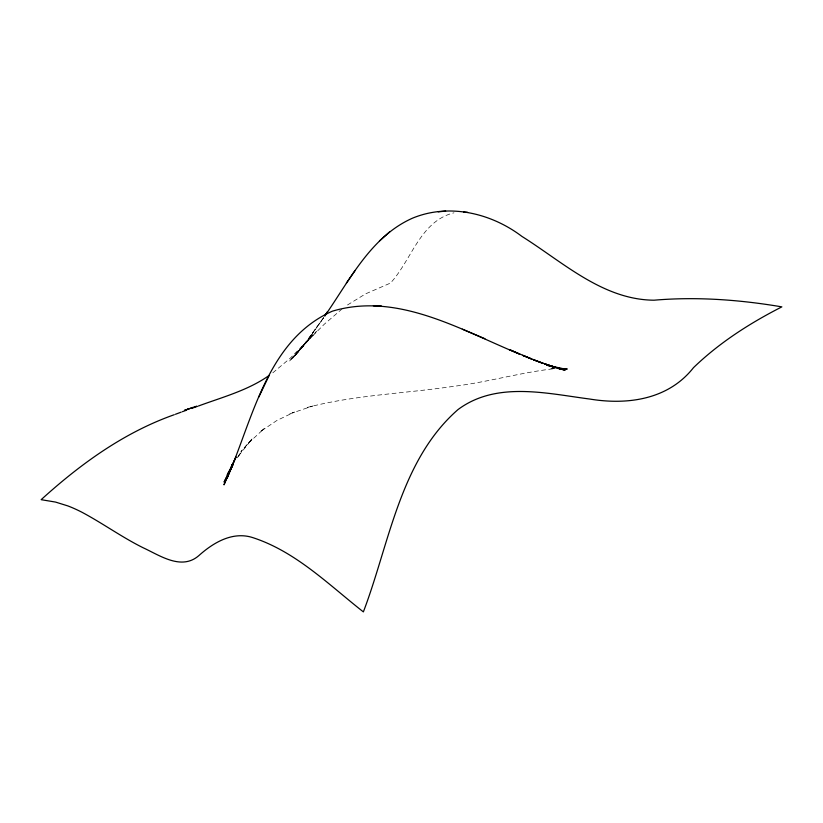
<?xml version="1.0" encoding="UTF-8"?>
<svg xmlns="http://www.w3.org/2000/svg" width="823" height="823" viewBox="0 0 823 823"><rect width="100%" height="100%" fill="white"/><g stroke="black" fill="none" stroke-linecap="round" stroke-linejoin="round"><path stroke-width="0.62" stroke-dasharray="4.12 3.09" d="M237.374 457.845L240.81 452.465L237.446 457.321L252.147 438.875L240.933 451.683L252.147 438.875M323.316 318.1L304.037 345.053L289.233 361.431L311.866 335.897L291.63 358.509L300.765 348.952L309.551 338.253L292.69 358.19L305.076 343.86L296.105 354.692M323.645 317.657L301.753 347.872L312.699 333.768L295.066 355.289L307.277 340.876L323.593 317.729M272.814 372.819L290.313 358.139L316.444 331.515L297.422 352.501L300.765 348.952M307.514 341.01L324.385 324.139L341.627 309.325M248.453 443.124L264.286 428.454L260.13 431.766L276.898 420.471L294.469 412.066L289.542 413.928L312.617 406.058L307.391 407.416C355.186 394.968 404.895 393.538 453.576 386.337C487.689 382.191 520.877 372.356 555 368.611M347.501 304.973L365.577 293.862L390.472 283.081C411.644 260.058 420.08 221.12 453.957 212.828M555.041 368.519L550.546 368.755L554.054 368.694"/><path stroke-width="1.23" d="M232.662 463.915L224.051 484.696L232.662 463.915L226.911 478.636C252.846 419.298 266.899 340.136 332.369 311.176C397.807 291.661 461.137 330.218 519.827 354.188L509.612 349.693L531.679 359.044L522.708 355.382M229.936 470.53L236.036 456.971L224.103 482.134L232.22 466.322M268.915 375.926L258.803 397.056M233.341 464.049L227.282 474.696L232.714 465.314M325.003 315.631C349.713 280.17 370.906 236.592 412.56 218.157C449.06 203.065 491.166 213.106 521.895 236.396C562.942 262.136 602.796 299.798 654.028 300.2C696.711 296.547 739.692 299.726 781.85 306.866C749.907 323.151 719.364 342.666 693.491 367.665C668.297 399.669 627.527 405.266 589.607 399.021C546.225 393.373 496.259 381.08 457.989 409.587C399.978 460.324 389.464 543.468 363.365 611.89C328.84 584.772 296.157 551.986 253.618 537.892C233.166 530.773 213.548 542.419 198.785 555.669C181.451 570.689 160.043 555.556 143.192 547.789C121.958 537.265 102.7 523.284 81.806 512.173A332.122 84.594 53.2 0 0 67.856 505.919L55.542 502.081L41.15 499.674C80.315 464.121 124.026 432.435 174.301 414.699M324.951 315.713L327.554 311.783L324.725 315.991M346.37 283.153L355.104 270.5M379.413 240.974L389.773 231.726M269.131 375.463C247.929 390.431 222.405 397.159 198.343 406.048M175.453 414.267L181.194 412.138M182.346 411.706L185.782 410.471M191.502 408.434L197.201 406.439M188.518 409L184.815 410.276L193.045 407.406M184.815 410.276L196.81 406.14M438.217 211.85L445.665 211.11M373.385 305.786L381.461 306.022M463.719 212.118L467.567 212.293M558.735 368.622L567.222 368.992L558.889 368.406M558.961 368.478L566.533 369.414L547.285 365.309M547.223 365.299L565.103 370.268L544.528 363.879L554.363 367.264L533.253 359.713L543.211 363.468L522.728 355.371M544.528 363.879L555.391 367.274M462.341 329.179L484.912 338.716"/></g></svg>
